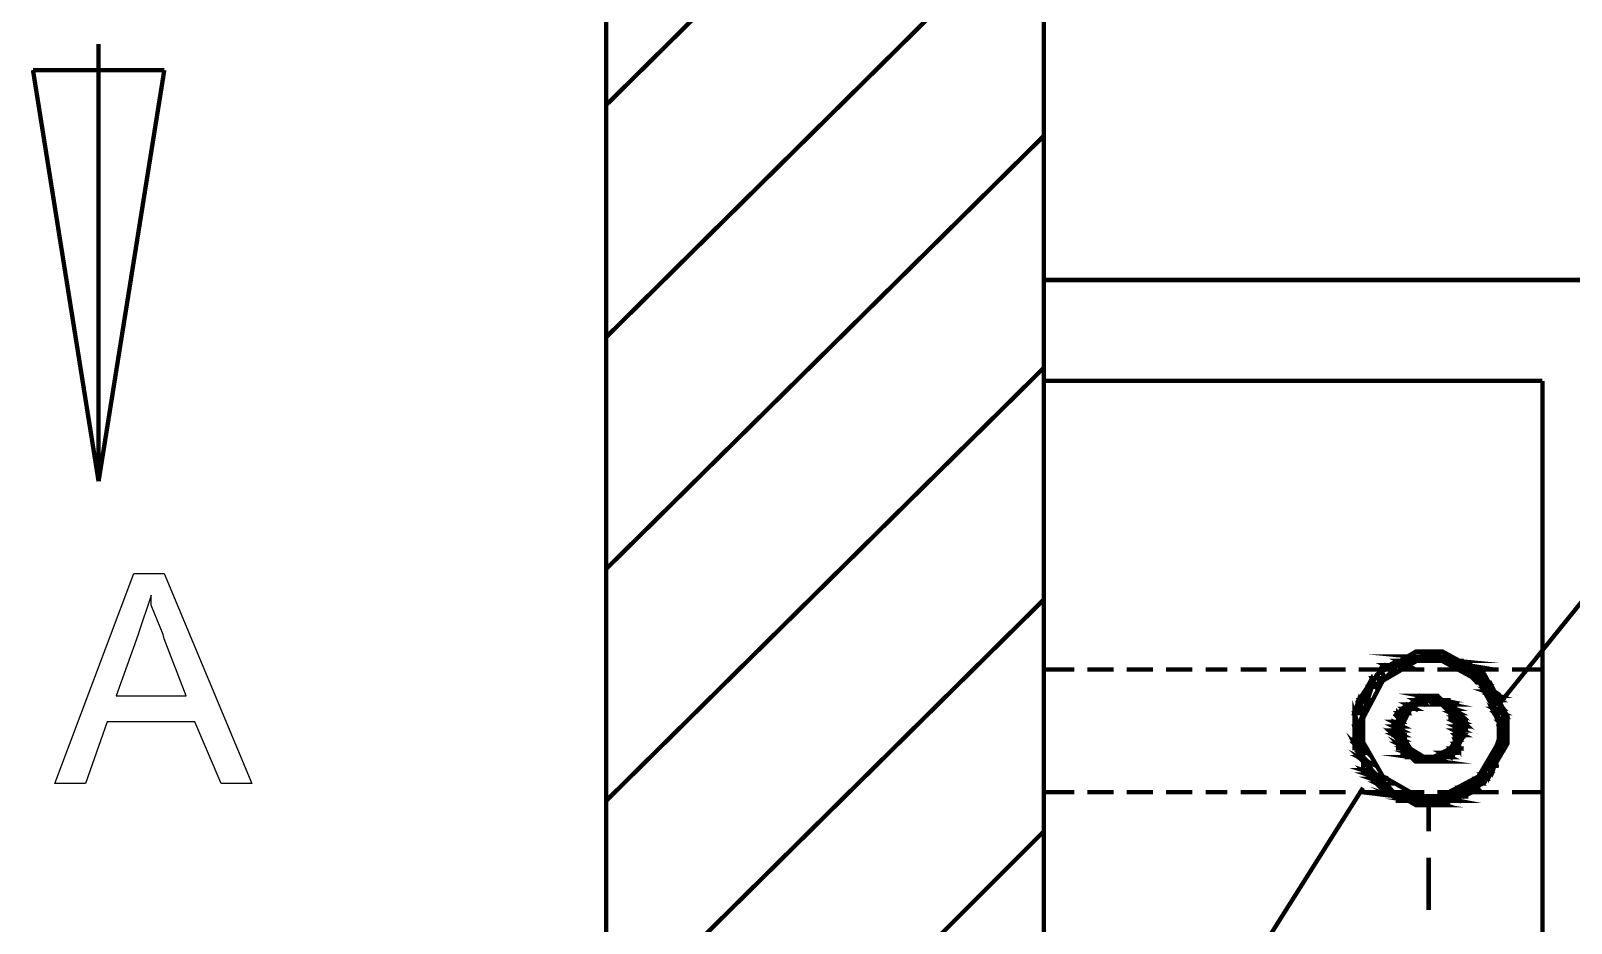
# Model space of a CAD drawing. Header units: metres. Extents: x -593 to 248, y 430 to 1024.
# Drawn here: x -282.97 to -268.04, y 815.77 to 824.42 of the extents above; entities that cross this region are included whole.
import ezdxf

# ---------------------------------------------------------------- set-up
doc = ezdxf.new("R2010")
doc.units = ezdxf.units.M
doc.header["$MEASUREMENT"] = 0
doc.layers.add('C00-00-00-BLACK', color=7, linetype='Continuous')
doc.layers.add('CFF-00-00', color=1, linetype='Continuous')

msp = doc.modelspace()

# ---------------------------------------------------------------- linework, layer by layer
at = {"layer": 'C00-00-00-BLACK', "const_width": 0.0423}
for points in [[(-277.396, 832.896), (-277.396, 765.245)], [(-273.154, 828.7), (-273.154, 769.484)], [(-277.396, 823.699), (-273.154, 827.896)], [(-277.396, 821.45), (-273.154, 825.649)], [(-282.316, 824.291), (-282.316, 824.038)], [(-282.316, 820.054), (-282.952, 824.038)], [(-282.316, 824.038), (-282.952, 824.038)], [(-282.952, 824.038), (-282.316, 820.054)], [(-282.952, 824.038), (-281.679, 824.038)], [(-282.316, 820.054), (-281.679, 824.038)], [(-282.316, 820.054), (-281.679, 824.038)], [(-281.679, 824.038), (-282.316, 824.038)], [(-282.316, 824.038), (-282.316, 820.054)], [(-282.316, 820.054), (-282.316, 824.038)], [(-277.396, 819.204), (-273.154, 823.4)], [(-267.344, 822.004), (-273.154, 822.004)], [(-277.396, 816.958), (-273.154, 821.153)], [(-268.32, 821.027), (-273.154, 821.027)], [(-268.32, 802.885), (-268.32, 821.027)], [(-277.396, 814.711), (-273.154, 818.907)], [(-272.858, 818.231), (-273.154, 818.231)], [(-272.476, 818.231), (-272.731, 818.231)], [(-272.095, 818.231), (-272.349, 818.231)], [(-271.713, 818.231), (-271.969, 818.231)], [(-271.374, 818.231), (-271.584, 818.231)], [(-270.992, 818.231), (-271.247, 818.231)], [(-270.611, 818.231), (-270.865, 818.231)], [(-270.227, 818.231), (-270.482, 818.231)], [(-269.846, 818.231), (-270.1, 818.231)], [(-269.466, 818.231), (-269.72, 818.231)], [(-269.084, 818.231), (-269.338, 818.231)], [(-268.743, 818.231), (-268.955, 818.231)], [(-268.32, 818.231), (-268.616, 818.231)], [(-272.858, 817.043), (-273.154, 817.043)], [(-272.476, 817.043), (-272.731, 817.043)], [(-272.095, 817.043), (-272.349, 817.043)], [(-271.713, 817.043), (-271.969, 817.043)], [(-271.374, 817.043), (-271.584, 817.043)], [(-270.992, 817.043), (-271.247, 817.043)], [(-270.611, 817.043), (-270.865, 817.043)], [(-270.227, 817.043), (-270.482, 817.043)], [(-269.846, 817.043), (-270.1, 817.043)], [(-269.466, 817.043), (-269.72, 817.043)], [(-269.084, 817.043), (-269.338, 817.043)], [(-268.743, 817.043), (-268.955, 817.043)], [(-268.32, 817.043), (-268.616, 817.043)], [(-269.423, 816.661), (-269.423, 816.916)], [(-277.396, 812.422), (-273.154, 816.661)], [(-269.423, 815.899), (-269.423, 816.408)]]:
    msp.add_lwpolyline(points, dxfattribs=at)
at = {"layer": 'C00-00-00-BLACK'}
for points in [[(-282.739, 817.127), (-281.975, 819.162), (-281.679, 819.162), (-280.832, 817.127), (-281.129, 817.127), (-281.382, 817.722), (-282.232, 817.722), (-282.443, 817.127), (-282.739, 817.127)], [(-282.147, 817.976), (-281.468, 817.976), (-281.679, 818.527), (-281.69, 818.57), (-281.805, 818.855), (-281.805, 818.95), (-281.816, 818.918), (-281.924, 818.601), (-281.933, 818.57), (-282.147, 817.976)], [(-269.423, 818.4), (-269.297, 818.357), (-269.508, 818.357), (-269.423, 818.4)], [(-269.846, 818.272), (-269.763, 818.231), (-269.89, 818.231), (-269.846, 818.272)], [(-269.804, 818.272), (-269.72, 818.272), (-269.846, 818.272), (-269.804, 818.272)], [(-269.72, 818.272), (-269.846, 818.272), (-269.763, 818.231), (-269.72, 818.272)], [(-269.72, 818.315), (-269.634, 818.272), (-269.804, 818.272), (-269.72, 818.315)], [(-269.634, 818.272), (-269.804, 818.272), (-269.72, 818.272), (-269.634, 818.272)], [(-269.68, 818.315), (-269.127, 818.315), (-269.723, 818.315), (-269.68, 818.315)], [(-269.127, 818.315), (-269.723, 818.315), (-269.127, 818.315)], [(-269.723, 818.315), (-269.127, 818.315), (-269.084, 818.315), (-269.723, 818.315)], [(-269.55, 818.315), (-269.508, 818.315), (-269.723, 818.315), (-269.55, 818.315)], [(-269.55, 818.315), (-269.723, 818.315), (-269.423, 818.315), (-269.55, 818.315)], [(-269.55, 818.315), (-269.72, 818.315), (-269.634, 818.272), (-269.55, 818.315)], [(-269.596, 818.357), (-269.169, 818.315), (-269.68, 818.315), (-269.596, 818.357)], [(-269.169, 818.315), (-269.68, 818.315), (-269.127, 818.315), (-269.169, 818.315)], [(-269.297, 818.357), (-269.508, 818.357), (-269.596, 818.357), (-269.297, 818.357)], [(-269.297, 818.357), (-269.596, 818.357), (-269.169, 818.315), (-269.297, 818.357)], [(-269.508, 818.357), (-269.297, 818.357), (-269.254, 818.357), (-269.508, 818.357)], [(-269.127, 818.315), (-269.423, 818.315), (-269.127, 818.315)], [(-269.423, 818.315), (-269.127, 818.315), (-269.297, 818.315), (-269.423, 818.315)], [(-269.127, 818.315), (-269.297, 818.315), (-269.042, 818.272), (-269.127, 818.315)], [(-269.297, 818.315), (-269.042, 818.272), (-269.169, 818.272), (-269.297, 818.315)], [(-269.042, 818.272), (-269.169, 818.272), (-269.042, 818.272)], [(-269.169, 818.272), (-269.042, 818.272), (-269.001, 818.272), (-269.169, 818.272)], [(-269.039, 818.272), (-269.167, 818.272), (-268.955, 818.188), (-269.039, 818.272)], [(-269.167, 818.272), (-268.955, 818.188), (-269.039, 818.188), (-269.167, 818.272)], [(-269.973, 818.145), (-269.931, 818.061), (-270.016, 818.061), (-269.973, 818.145)], [(-269.931, 818.145), (-269.89, 818.145), (-269.973, 818.145), (-269.931, 818.145)], [(-269.89, 818.145), (-269.973, 818.145), (-269.931, 818.061), (-269.89, 818.145)], [(-269.89, 818.231), (-269.846, 818.145), (-269.931, 818.145), (-269.89, 818.231)], [(-269.846, 818.145), (-269.931, 818.145), (-269.89, 818.145), (-269.846, 818.145)], [(-269.763, 818.231), (-269.89, 818.231), (-269.846, 818.145), (-269.763, 818.231)], [(-268.912, 818.188), (-268.871, 818.188), (-269.039, 818.188), (-268.912, 818.188)], [(-268.912, 818.188), (-269.039, 818.188), (-268.955, 818.188), (-268.912, 818.188)], [(-268.912, 818.188), (-269.039, 818.188), (-268.871, 818.104), (-268.912, 818.188)], [(-269.039, 818.188), (-268.871, 818.104), (-268.955, 818.104), (-269.039, 818.188)], [(-268.871, 818.104), (-268.955, 818.104), (-268.828, 818.104), (-268.871, 818.104)], [(-268.955, 818.104), (-268.828, 818.104), (-268.912, 818.104), (-268.955, 818.104)], [(-268.828, 818.104), (-268.912, 818.104), (-268.786, 818.018), (-268.828, 818.104)], [(-268.912, 818.104), (-268.786, 818.018), (-268.871, 818.018), (-268.912, 818.104)], [(-270.016, 818.061), (-270.016, 817.934), (-270.1, 817.934), (-270.016, 818.061)], [(-269.973, 818.061), (-269.931, 818.061), (-270.016, 818.061), (-269.973, 818.061)], [(-269.973, 818.061), (-270.016, 818.061), (-269.931, 818.061), (-269.973, 818.061)], [(-269.973, 818.061), (-270.016, 818.061), (-270.016, 817.934), (-269.973, 818.061)], [(-269.508, 817.976), (-269.297, 817.934), (-269.55, 817.934), (-269.508, 817.976)], [(-269.466, 817.976), (-269.338, 817.976), (-269.508, 817.976), (-269.466, 817.976)], [(-269.338, 817.976), (-269.508, 817.976), (-269.297, 817.934), (-269.338, 817.976)], [(-269.423, 817.976), (-269.381, 817.976), (-269.466, 817.976), (-269.423, 817.976)], [(-269.381, 817.976), (-269.466, 817.976), (-269.338, 817.976), (-269.381, 817.976)], [(-268.786, 818.018), (-268.871, 818.018), (-268.743, 817.976), (-268.786, 818.018)], [(-268.871, 818.018), (-268.743, 817.976), (-268.828, 817.976), (-268.871, 818.018)], [(-268.743, 817.976), (-268.828, 817.976), (-268.743, 817.934), (-268.743, 817.976)], [(-268.828, 817.976), (-268.743, 817.934), (-268.786, 817.934), (-268.828, 817.976)], [(-270.1, 817.934), (-270.059, 817.808), (-270.143, 817.808), (-270.1, 817.934)], [(-270.143, 817.808), (-270.059, 817.808), (-270.016, 817.808), (-270.143, 817.808)], [(-270.059, 817.808), (-270.016, 817.808), (-270.143, 817.808), (-270.059, 817.808)], [(-270.059, 817.808), (-270.143, 817.808), (-270.1, 817.679), (-270.059, 817.808)], [(-270.143, 817.808), (-270.1, 817.679), (-270.143, 817.679), (-270.143, 817.808)], [(-270.016, 817.934), (-270.1, 817.934), (-270.016, 817.934)], [(-270.1, 817.934), (-270.016, 817.934), (-269.973, 817.934), (-270.1, 817.934)], [(-270.016, 817.934), (-270.1, 817.934), (-270.059, 817.808), (-270.016, 817.934)], [(-269.677, 817.849), (-269.634, 817.808), (-269.72, 817.808), (-269.677, 817.849)], [(-269.72, 817.808), (-269.634, 817.808), (-269.593, 817.808), (-269.72, 817.808)], [(-269.634, 817.808), (-269.593, 817.808), (-269.72, 817.808), (-269.634, 817.808)], [(-269.634, 817.808), (-269.72, 817.808), (-269.677, 817.765), (-269.634, 817.808)], [(-269.72, 817.808), (-269.677, 817.765), (-269.72, 817.765), (-269.72, 817.808)], [(-269.634, 817.892), (-269.55, 817.849), (-269.677, 817.849), (-269.634, 817.892)], [(-269.593, 817.849), (-269.55, 817.849), (-269.677, 817.849), (-269.593, 817.849)], [(-269.593, 817.849), (-269.677, 817.849), (-269.55, 817.849), (-269.593, 817.849)], [(-269.677, 817.849), (-269.593, 817.849), (-269.55, 817.849), (-269.677, 817.849)], [(-269.593, 817.849), (-269.55, 817.849), (-269.677, 817.849), (-269.593, 817.849)], [(-269.593, 817.849), (-269.677, 817.849), (-269.634, 817.808), (-269.593, 817.849)], [(-269.508, 817.892), (-269.466, 817.892), (-269.634, 817.892), (-269.508, 817.892)], [(-269.508, 817.892), (-269.634, 817.892), (-269.466, 817.892), (-269.508, 817.892)], [(-269.55, 817.892), (-269.508, 817.892), (-269.634, 817.892), (-269.55, 817.892)], [(-269.55, 817.892), (-269.634, 817.892), (-269.508, 817.892), (-269.55, 817.892)], [(-269.55, 817.892), (-269.634, 817.892), (-269.55, 817.849), (-269.55, 817.892)], [(-269.55, 817.934), (-269.254, 817.934), (-269.596, 817.934), (-269.55, 817.934)], [(-269.254, 817.934), (-269.596, 817.934), (-269.254, 817.934)], [(-269.596, 817.934), (-269.254, 817.934), (-269.211, 817.934), (-269.596, 817.934)], [(-269.254, 817.934), (-269.211, 817.934), (-269.596, 817.934), (-269.254, 817.934)], [(-269.254, 817.934), (-269.596, 817.934), (-269.254, 817.934)], [(-269.553, 817.934), (-269.466, 817.892), (-269.596, 817.892), (-269.553, 817.934)], [(-269.423, 817.934), (-269.553, 817.934), (-269.466, 817.892), (-269.423, 817.934)], [(-269.297, 817.934), (-269.55, 817.934), (-269.297, 817.934)], [(-269.55, 817.934), (-269.297, 817.934), (-269.254, 817.934), (-269.55, 817.934)], [(-269.297, 817.934), (-269.55, 817.934), (-269.254, 817.934), (-269.297, 817.934)], [(-269.254, 817.934), (-269.423, 817.934), (-269.211, 817.892), (-269.254, 817.934)], [(-269.423, 817.934), (-269.211, 817.892), (-269.381, 817.892), (-269.423, 817.934)], [(-269.211, 817.892), (-269.381, 817.892), (-269.211, 817.892)], [(-269.381, 817.892), (-269.211, 817.892), (-269.338, 817.892), (-269.381, 817.892)], [(-269.211, 817.892), (-269.338, 817.892), (-269.211, 817.892)], [(-269.338, 817.892), (-269.211, 817.892), (-269.297, 817.892), (-269.338, 817.892)], [(-269.169, 817.892), (-269.127, 817.892), (-269.297, 817.892), (-269.169, 817.892)], [(-269.169, 817.892), (-269.297, 817.892), (-269.211, 817.892), (-269.169, 817.892)], [(-269.169, 817.892), (-269.297, 817.892), (-269.169, 817.849), (-269.169, 817.892)], [(-269.297, 817.892), (-269.169, 817.849), (-269.254, 817.849), (-269.297, 817.892)], [(-269.169, 817.849), (-269.254, 817.849), (-269.169, 817.849)], [(-269.254, 817.849), (-269.169, 817.849), (-269.211, 817.849), (-269.254, 817.849)], [(-269.169, 817.849), (-269.211, 817.849), (-269.127, 817.808), (-269.169, 817.849)], [(-269.211, 817.849), (-269.127, 817.808), (-269.211, 817.808), (-269.211, 817.849)], [(-269.127, 817.808), (-269.211, 817.808), (-269.127, 817.765), (-269.127, 817.808)], [(-269.211, 817.808), (-269.127, 817.765), (-269.211, 817.765), (-269.211, 817.808)], [(-268.743, 817.934), (-268.786, 817.934), (-268.701, 817.849), (-268.743, 817.934)], [(-268.786, 817.934), (-268.701, 817.849), (-268.786, 817.849), (-268.786, 817.934)], [(-268.701, 817.849), (-268.786, 817.849), (-268.701, 817.808), (-268.701, 817.849)], [(-268.786, 817.849), (-268.701, 817.808), (-268.786, 817.808), (-268.786, 817.849)], [(-268.701, 817.808), (-268.786, 817.808), (-268.701, 817.722), (-268.701, 817.808)], [(-268.786, 817.808), (-268.701, 817.722), (-268.743, 817.722), (-268.786, 817.808)], [(-270.143, 817.679), (-270.1, 817.679), (-270.059, 817.679), (-270.143, 817.679)], [(-270.1, 817.679), (-270.059, 817.679), (-270.143, 817.679), (-270.1, 817.679)], [(-270.1, 817.679), (-270.143, 817.679), (-270.1, 817.553), (-270.1, 817.679)], [(-270.143, 817.679), (-270.1, 817.553), (-270.143, 817.553), (-270.143, 817.679)], [(-269.72, 817.722), (-269.677, 817.722), (-269.763, 817.722), (-269.72, 817.722)], [(-269.677, 817.722), (-269.763, 817.722), (-269.677, 817.679), (-269.677, 817.722)], [(-269.763, 817.722), (-269.677, 817.679), (-269.763, 817.679), (-269.763, 817.722)], [(-269.677, 817.679), (-269.763, 817.679), (-269.677, 817.638), (-269.677, 817.679)], [(-269.763, 817.679), (-269.677, 817.638), (-269.763, 817.638), (-269.763, 817.679)], [(-269.677, 817.765), (-269.72, 817.765), (-269.677, 817.722), (-269.677, 817.765)], [(-269.72, 817.765), (-269.677, 817.722), (-269.72, 817.722), (-269.72, 817.765)], [(-269.677, 817.722), (-269.72, 817.722), (-269.677, 817.722)], [(-269.127, 817.765), (-269.211, 817.765), (-269.169, 817.765), (-269.127, 817.765)], [(-269.211, 817.765), (-269.127, 817.765), (-269.084, 817.765), (-269.211, 817.765)], [(-269.127, 817.765), (-269.169, 817.765), (-269.084, 817.722), (-269.127, 817.765)], [(-269.169, 817.765), (-269.084, 817.722), (-269.169, 817.722), (-269.169, 817.765)], [(-269.084, 817.722), (-269.169, 817.722), (-269.084, 817.722)], [(-269.169, 817.722), (-269.084, 817.722), (-269.042, 817.722), (-269.169, 817.722)], [(-269.084, 817.722), (-269.169, 817.722), (-269.084, 817.679), (-269.084, 817.722)], [(-269.169, 817.722), (-269.084, 817.679), (-269.169, 817.679), (-269.169, 817.722)], [(-269.084, 817.679), (-269.169, 817.679), (-269.084, 817.638), (-269.084, 817.679)], [(-269.169, 817.679), (-269.084, 817.638), (-269.169, 817.638), (-269.169, 817.679)], [(-268.701, 817.722), (-268.743, 817.722), (-268.701, 817.679), (-268.701, 817.722)], [(-268.743, 817.722), (-268.701, 817.679), (-268.743, 817.679), (-268.743, 817.722)], [(-268.701, 817.679), (-268.743, 817.679), (-268.701, 817.553), (-268.701, 817.679)], [(-268.743, 817.679), (-268.701, 817.553), (-268.743, 817.553), (-268.743, 817.679)], [(-270.1, 817.553), (-270.143, 817.553), (-270.059, 817.469), (-270.1, 817.553)], [(-270.143, 817.553), (-270.059, 817.469), (-270.143, 817.469), (-270.143, 817.553)], [(-270.059, 817.509), (-270.143, 817.509), (-270.059, 817.423), (-270.059, 817.509)], [(-270.143, 817.509), (-270.059, 817.423), (-270.1, 817.423), (-270.143, 817.509)], [(-269.677, 817.638), (-269.763, 817.638), (-269.677, 817.595), (-269.677, 817.638)], [(-269.763, 817.638), (-269.677, 817.595), (-269.763, 817.595), (-269.763, 817.638)], [(-269.677, 817.595), (-269.763, 817.595), (-269.677, 817.595)], [(-269.763, 817.595), (-269.677, 817.595), (-269.634, 817.595), (-269.763, 817.595)], [(-269.677, 817.595), (-269.763, 817.595), (-269.677, 817.553), (-269.677, 817.595)], [(-269.763, 817.595), (-269.677, 817.553), (-269.72, 817.553), (-269.763, 817.595)], [(-269.677, 817.553), (-269.72, 817.553), (-269.677, 817.553)], [(-269.72, 817.553), (-269.677, 817.553), (-269.634, 817.553), (-269.72, 817.553)], [(-269.677, 817.553), (-269.72, 817.553), (-269.634, 817.469), (-269.677, 817.553)], [(-269.72, 817.553), (-269.634, 817.469), (-269.72, 817.469), (-269.72, 817.553)], [(-269.634, 817.509), (-269.72, 817.509), (-269.634, 817.466), (-269.634, 817.509)], [(-269.72, 817.509), (-269.634, 817.466), (-269.677, 817.466), (-269.72, 817.509)], [(-269.169, 817.509), (-269.127, 817.466), (-269.211, 817.466), (-269.169, 817.509)], [(-269.169, 817.638), (-269.084, 817.638), (-269.042, 817.638), (-269.169, 817.638)], [(-269.084, 817.638), (-269.042, 817.638), (-269.169, 817.638), (-269.084, 817.638)], [(-269.084, 817.638), (-269.169, 817.638), (-269.084, 817.595), (-269.084, 817.638)], [(-269.169, 817.638), (-269.084, 817.595), (-269.169, 817.595), (-269.169, 817.638)], [(-269.084, 817.595), (-269.169, 817.595), (-269.127, 817.553), (-269.084, 817.595)], [(-269.169, 817.595), (-269.127, 817.553), (-269.169, 817.553), (-269.169, 817.595)], [(-269.169, 817.553), (-269.127, 817.553), (-269.084, 817.553), (-269.169, 817.553)], [(-269.127, 817.553), (-269.084, 817.553), (-269.169, 817.553), (-269.127, 817.553)], [(-269.127, 817.553), (-269.169, 817.553), (-269.127, 817.469), (-269.127, 817.553)], [(-269.169, 817.553), (-269.127, 817.469), (-269.169, 817.469), (-269.169, 817.553)], [(-269.127, 817.509), (-269.169, 817.509), (-269.127, 817.466), (-269.127, 817.509)], [(-268.743, 817.553), (-268.743, 817.426), (-268.786, 817.426), (-268.743, 817.553)], [(-268.743, 817.553), (-268.701, 817.553), (-268.659, 817.553), (-268.743, 817.553)], [(-268.701, 817.553), (-268.659, 817.553), (-268.743, 817.553), (-268.701, 817.553)], [(-268.701, 817.553), (-268.743, 817.553), (-268.743, 817.426), (-268.701, 817.553)], [(-270.059, 817.423), (-270.1, 817.423), (-270.059, 817.381), (-270.059, 817.423)], [(-270.1, 817.423), (-270.059, 817.381), (-270.1, 817.381), (-270.1, 817.423)], [(-270.059, 817.381), (-270.1, 817.381), (-270.016, 817.339), (-270.059, 817.381)], [(-270.1, 817.381), (-270.016, 817.339), (-270.059, 817.339), (-270.1, 817.381)], [(-269.634, 817.469), (-269.72, 817.469), (-269.634, 817.469)], [(-269.72, 817.469), (-269.634, 817.469), (-269.59, 817.469), (-269.72, 817.469)], [(-269.634, 817.466), (-269.677, 817.466), (-269.593, 817.423), (-269.634, 817.466)], [(-269.677, 817.466), (-269.593, 817.423), (-269.677, 817.423), (-269.677, 817.466)], [(-269.593, 817.423), (-269.677, 817.423), (-269.593, 817.423)], [(-269.677, 817.423), (-269.593, 817.423), (-269.55, 817.423), (-269.677, 817.423)], [(-269.593, 817.423), (-269.677, 817.423), (-269.55, 817.423), (-269.593, 817.423)], [(-269.677, 817.423), (-269.55, 817.423), (-269.634, 817.423), (-269.677, 817.423)], [(-269.55, 817.423), (-269.634, 817.423), (-269.508, 817.381), (-269.55, 817.423)], [(-269.634, 817.423), (-269.508, 817.381), (-269.634, 817.381), (-269.634, 817.423)], [(-269.634, 817.381), (-269.508, 817.381), (-269.466, 817.381), (-269.634, 817.381)], [(-269.508, 817.381), (-269.466, 817.381), (-269.634, 817.381), (-269.508, 817.381)], [(-269.508, 817.381), (-269.634, 817.381), (-269.466, 817.381), (-269.508, 817.381)], [(-269.634, 817.381), (-269.466, 817.381), (-269.593, 817.381), (-269.634, 817.381)], [(-269.423, 817.381), (-269.381, 817.381), (-269.593, 817.381), (-269.423, 817.381)], [(-269.423, 817.381), (-269.593, 817.381), (-269.466, 817.381), (-269.423, 817.381)], [(-269.593, 817.381), (-269.251, 817.381), (-269.209, 817.381), (-269.593, 817.381)], [(-269.251, 817.381), (-269.209, 817.381), (-269.593, 817.381), (-269.251, 817.381)], [(-269.254, 817.381), (-269.593, 817.381), (-269.297, 817.339), (-269.254, 817.381)], [(-269.593, 817.381), (-269.297, 817.339), (-269.55, 817.339), (-269.593, 817.381)], [(-269.381, 817.381), (-269.254, 817.381), (-269.423, 817.381), (-269.381, 817.381)], [(-269.338, 817.381), (-269.211, 817.381), (-269.381, 817.381), (-269.338, 817.381)], [(-269.211, 817.381), (-269.381, 817.381), (-269.211, 817.381)], [(-269.381, 817.381), (-269.211, 817.381), (-269.169, 817.381), (-269.381, 817.381)], [(-269.211, 817.381), (-269.381, 817.381), (-269.254, 817.381), (-269.211, 817.381)], [(-269.297, 817.423), (-269.211, 817.381), (-269.338, 817.381), (-269.297, 817.423)], [(-269.211, 817.381), (-269.338, 817.381), (-269.211, 817.381)], [(-269.254, 817.423), (-269.211, 817.423), (-269.297, 817.423), (-269.254, 817.423)], [(-269.211, 817.423), (-269.297, 817.423), (-269.211, 817.381), (-269.211, 817.423)], [(-269.211, 817.466), (-269.169, 817.423), (-269.254, 817.423), (-269.211, 817.466)], [(-269.254, 817.423), (-269.169, 817.423), (-269.127, 817.423), (-269.254, 817.423)], [(-269.169, 817.423), (-269.127, 817.423), (-269.254, 817.423), (-269.169, 817.423)], [(-269.169, 817.423), (-269.254, 817.423), (-269.211, 817.423), (-269.169, 817.423)], [(-269.127, 817.466), (-269.211, 817.466), (-269.127, 817.466)], [(-269.211, 817.466), (-269.127, 817.466), (-269.084, 817.466), (-269.211, 817.466)], [(-269.127, 817.466), (-269.211, 817.466), (-269.169, 817.423), (-269.127, 817.466)], [(-268.786, 817.423), (-268.786, 817.297), (-268.828, 817.297), (-268.786, 817.423)], [(-268.786, 817.423), (-268.743, 817.423), (-268.701, 817.423), (-268.786, 817.423)], [(-268.743, 817.423), (-268.701, 817.423), (-268.786, 817.423), (-268.743, 817.423)], [(-268.743, 817.423), (-268.786, 817.423), (-268.786, 817.297), (-268.743, 817.423)], [(-270.016, 817.339), (-270.059, 817.339), (-269.973, 817.254), (-270.016, 817.339)], [(-270.059, 817.339), (-269.973, 817.254), (-270.059, 817.254), (-270.059, 817.339)], [(-269.973, 817.254), (-270.059, 817.254), (-269.931, 817.212), (-269.973, 817.254)], [(-270.059, 817.254), (-269.931, 817.212), (-270.016, 817.212), (-270.059, 817.254)], [(-269.931, 817.212), (-270.016, 817.212), (-269.89, 817.17), (-269.931, 817.212)], [(-270.016, 817.212), (-269.89, 817.17), (-269.973, 817.17), (-270.016, 817.212)], [(-269.297, 817.339), (-269.55, 817.339), (-269.338, 817.339), (-269.297, 817.339)], [(-269.55, 817.339), (-269.338, 817.339), (-269.508, 817.339), (-269.55, 817.339)], [(-269.338, 817.339), (-269.508, 817.339), (-269.338, 817.339)], [(-269.508, 817.339), (-269.338, 817.339), (-269.297, 817.339), (-269.508, 817.339)], [(-269.381, 817.339), (-269.466, 817.339), (-269.508, 817.339), (-269.381, 817.339)], [(-269.508, 817.339), (-269.338, 817.339), (-269.381, 817.339), (-269.508, 817.339)], [(-269.381, 817.339), (-269.338, 817.339), (-269.466, 817.339), (-269.381, 817.339)], [(-268.912, 817.212), (-268.871, 817.17), (-268.955, 817.17), (-268.912, 817.212)], [(-268.828, 817.297), (-268.828, 817.212), (-268.912, 817.212), (-268.828, 817.297)], [(-268.828, 817.212), (-268.912, 817.212), (-268.871, 817.17), (-268.828, 817.212)], [(-268.786, 817.297), (-268.828, 817.297), (-268.786, 817.297)], [(-268.828, 817.297), (-268.786, 817.297), (-268.743, 817.297), (-268.828, 817.297)], [(-268.786, 817.297), (-268.828, 817.297), (-268.828, 817.212), (-268.786, 817.297)], [(-269.89, 817.17), (-269.973, 817.17), (-269.846, 817.127), (-269.89, 817.17)], [(-269.973, 817.17), (-269.846, 817.127), (-269.931, 817.127), (-269.973, 817.17)], [(-269.846, 817.127), (-269.931, 817.127), (-269.763, 817.043), (-269.846, 817.127)], [(-269.931, 817.127), (-269.763, 817.043), (-269.846, 817.043), (-269.931, 817.127)], [(-269.084, 817.084), (-268.998, 817.043), (-269.127, 817.043), (-269.084, 817.084)], [(-268.955, 817.084), (-269.084, 817.084), (-268.998, 817.043), (-268.955, 817.084)], [(-268.998, 817.127), (-268.955, 817.084), (-269.082, 817.084), (-268.998, 817.127)], [(-268.955, 817.17), (-268.912, 817.127), (-268.998, 817.127), (-268.955, 817.17)], [(-268.912, 817.127), (-268.998, 817.127), (-268.955, 817.084), (-268.912, 817.127)], [(-268.871, 817.17), (-268.955, 817.17), (-268.912, 817.127), (-268.871, 817.17)], [(-269.763, 817.043), (-269.846, 817.043), (-269.763, 817.043)], [(-269.846, 817.043), (-269.763, 817.043), (-269.72, 817.043), (-269.846, 817.043)], [(-269.763, 817.043), (-269.846, 817.043), (-269.634, 817), (-269.763, 817.043)], [(-269.846, 817.043), (-269.634, 817), (-269.763, 817), (-269.846, 817.043)], [(-269.55, 817), (-269.764, 817), (-269.508, 817), (-269.55, 817)], [(-269.764, 817), (-269.508, 817), (-269.723, 817), (-269.764, 817)], [(-269.55, 817), (-269.508, 817), (-269.763, 817), (-269.55, 817)], [(-269.55, 817), (-269.763, 817), (-269.634, 817), (-269.55, 817)], [(-269.508, 817), (-269.723, 817), (-269.381, 816.958), (-269.508, 817)], [(-269.723, 817), (-269.381, 816.958), (-269.723, 816.958), (-269.723, 817)], [(-269.127, 816.958), (-269.723, 816.958), (-269.211, 816.958), (-269.127, 816.958)], [(-269.723, 816.958), (-269.211, 816.958), (-269.637, 816.958), (-269.723, 816.958)], [(-269.211, 816.958), (-269.634, 816.958), (-269.254, 816.958), (-269.211, 816.958)], [(-269.634, 816.958), (-269.254, 816.958), (-269.593, 816.958), (-269.634, 816.958)], [(-269.593, 816.958), (-269.508, 816.916), (-269.338, 816.916), (-269.593, 816.958)], [(-269.593, 816.958), (-269.254, 816.958), (-269.338, 816.916), (-269.593, 816.958)], [(-269.508, 816.916), (-269.338, 816.916), (-269.466, 816.916), (-269.508, 816.916)], [(-269.338, 817), (-269.127, 816.958), (-269.381, 816.958), (-269.338, 817)], [(-269.254, 817), (-269.127, 817), (-269.338, 817), (-269.254, 817)], [(-269.127, 817), (-269.338, 817), (-269.127, 816.958), (-269.127, 817)], [(-269.084, 817), (-269.211, 817), (-269.254, 817), (-269.084, 817)], [(-269.084, 817), (-269.254, 817), (-269.127, 817), (-269.084, 817)], [(-269.127, 817.043), (-269.084, 817), (-269.211, 817), (-269.127, 817.043)], [(-269.211, 817), (-269.084, 817), (-269.039, 817), (-269.211, 817)], [(-268.998, 817.043), (-269.127, 817.043), (-269.084, 817), (-268.998, 817.043)]]:
    msp.add_lwpolyline(points, close=True, dxfattribs=at)
at = {"layer": 'C00-00-00-BLACK', "const_width": 0.0423}
for points in [[(-268.659, 817.638), (-268.659, 817.775), (-268.882, 818.181), (-269.287, 818.403), (-269.421, 818.403), (-269.548, 818.403), (-269.925, 818.181), (-270.143, 817.775), (-270.143, 817.638), (-270.143, 817.513), (-269.925, 817.135), (-269.548, 816.917), (-269.421, 816.917), (-269.287, 816.917), (-268.882, 817.135), (-268.659, 817.513), (-268.659, 817.638)], [(-269.423, 818.4), (-269.297, 818.357), (-269.508, 818.357), (-269.423, 818.4)], [(-268.743, 817.638), (-268.743, 817.759), (-268.94, 818.122), (-269.301, 818.318), (-269.421, 818.318), (-269.532, 818.318), (-269.867, 818.122), (-270.059, 817.759), (-270.059, 817.638), (-270.059, 817.528), (-269.867, 817.194), (-269.532, 817.003), (-269.421, 817.003), (-269.301, 817.003), (-268.94, 817.194), (-268.743, 817.528), (-268.743, 817.638)], [(-269.297, 818.357), (-269.596, 818.357), (-269.169, 818.315), (-269.297, 818.357)], [(-269.89, 818.231), (-269.846, 818.145), (-269.931, 818.145), (-269.89, 818.231)], [(-269.846, 818.272), (-269.763, 818.231), (-269.89, 818.231), (-269.846, 818.272)], [(-269.72, 818.272), (-269.846, 818.272), (-269.763, 818.231), (-269.72, 818.272)], [(-269.763, 818.231), (-269.89, 818.231), (-269.846, 818.145), (-269.763, 818.231)], [(-269.72, 818.315), (-269.634, 818.272), (-269.804, 818.272), (-269.72, 818.315)], [(-269.804, 818.272), (-269.72, 818.272), (-269.846, 818.272), (-269.804, 818.272)], [(-269.634, 818.272), (-269.804, 818.272), (-269.72, 818.272), (-269.634, 818.272)], [(-269.55, 818.315), (-269.72, 818.315), (-269.634, 818.272), (-269.55, 818.315)], [(-269.596, 818.357), (-269.169, 818.315), (-269.68, 818.315), (-269.596, 818.357)], [(-269.68, 818.315), (-269.127, 818.315), (-269.723, 818.315), (-269.68, 818.315)], [(-269.127, 818.315), (-269.723, 818.315), (-269.127, 818.315)], [(-269.723, 818.315), (-269.127, 818.315), (-269.084, 818.315), (-269.723, 818.315)], [(-269.55, 818.315), (-269.508, 818.315), (-269.723, 818.315), (-269.55, 818.315)], [(-269.55, 818.315), (-269.723, 818.315), (-269.423, 818.315), (-269.55, 818.315)], [(-269.169, 818.315), (-269.68, 818.315), (-269.127, 818.315), (-269.169, 818.315)], [(-269.297, 818.357), (-269.508, 818.357), (-269.596, 818.357), (-269.297, 818.357)], [(-269.297, 818.315), (-269.042, 818.272), (-269.169, 818.272), (-269.297, 818.315)], [(-269.127, 818.315), (-269.297, 818.315), (-269.042, 818.272), (-269.127, 818.315)], [(-269.508, 818.357), (-269.297, 818.357), (-269.254, 818.357), (-269.508, 818.357)], [(-269.127, 818.315), (-269.423, 818.315), (-269.127, 818.315)], [(-269.423, 818.315), (-269.127, 818.315), (-269.297, 818.315), (-269.423, 818.315)], [(-269.167, 818.272), (-268.955, 818.188), (-269.039, 818.188), (-269.167, 818.272)], [(-269.039, 818.272), (-269.167, 818.272), (-268.955, 818.188), (-269.039, 818.272)], [(-269.042, 818.272), (-269.169, 818.272), (-269.042, 818.272)], [(-269.169, 818.272), (-269.042, 818.272), (-269.001, 818.272), (-269.169, 818.272)], [(-269.039, 818.188), (-268.871, 818.104), (-268.955, 818.104), (-269.039, 818.188)], [(-270.016, 818.061), (-270.016, 817.934), (-270.1, 817.934), (-270.016, 818.061)], [(-269.973, 818.145), (-269.931, 818.061), (-270.016, 818.061), (-269.973, 818.145)], [(-269.89, 818.145), (-269.973, 818.145), (-269.931, 818.061), (-269.89, 818.145)], [(-269.931, 818.145), (-269.89, 818.145), (-269.973, 818.145), (-269.931, 818.145)], [(-269.846, 818.145), (-269.931, 818.145), (-269.89, 818.145), (-269.846, 818.145)], [(-268.912, 818.188), (-269.039, 818.188), (-268.871, 818.104), (-268.912, 818.188)], [(-268.912, 818.188), (-268.871, 818.188), (-269.039, 818.188), (-268.912, 818.188)], [(-268.912, 818.188), (-269.039, 818.188), (-268.955, 818.188), (-268.912, 818.188)], [(-268.828, 818.104), (-268.912, 818.104), (-268.786, 818.018), (-268.828, 818.104)], [(-268.871, 818.104), (-268.955, 818.104), (-268.828, 818.104), (-268.871, 818.104)], [(-268.955, 818.104), (-268.828, 818.104), (-268.912, 818.104), (-268.955, 818.104)], [(-268.912, 818.104), (-268.786, 818.018), (-268.871, 818.018), (-268.912, 818.104)], [(-270.1, 817.934), (-270.059, 817.808), (-270.143, 817.808), (-270.1, 817.934)], [(-270.016, 817.934), (-270.1, 817.934), (-270.059, 817.808), (-270.016, 817.934)], [(-270.016, 817.934), (-270.1, 817.934), (-270.016, 817.934)], [(-270.1, 817.934), (-270.016, 817.934), (-269.973, 817.934), (-270.1, 817.934)], [(-269.973, 818.061), (-269.931, 818.061), (-270.016, 818.061), (-269.973, 818.061)], [(-269.973, 818.061), (-270.016, 818.061), (-269.931, 818.061), (-269.973, 818.061)], [(-269.973, 818.061), (-270.016, 818.061), (-270.016, 817.934), (-269.973, 818.061)], [(-269.084, 817.638), (-269.084, 817.697), (-269.175, 817.871), (-269.364, 817.976), (-269.426, 817.976), (-269.48, 817.976), (-269.639, 817.871), (-269.723, 817.697), (-269.723, 817.638), (-269.723, 817.586), (-269.639, 817.427), (-269.48, 817.342), (-269.426, 817.342), (-269.364, 817.342), (-269.175, 817.427), (-269.084, 817.586), (-269.084, 817.638)], [(-269.338, 817.976), (-269.508, 817.976), (-269.297, 817.934), (-269.338, 817.976)], [(-269.127, 817.638), (-269.127, 817.692), (-269.213, 817.85), (-269.374, 817.934), (-269.426, 817.934), (-269.47, 817.934), (-269.601, 817.85), (-269.68, 817.692), (-269.68, 817.638), (-269.68, 817.595), (-269.601, 817.463), (-269.47, 817.383), (-269.426, 817.383), (-269.374, 817.383), (-269.213, 817.463), (-269.127, 817.595), (-269.127, 817.638)], [(-269.553, 817.934), (-269.466, 817.892), (-269.596, 817.892), (-269.553, 817.934)], [(-269.423, 817.934), (-269.553, 817.934), (-269.466, 817.892), (-269.423, 817.934)], [(-269.254, 817.934), (-269.423, 817.934), (-269.211, 817.892), (-269.254, 817.934)], [(-269.55, 817.934), (-269.254, 817.934), (-269.596, 817.934), (-269.55, 817.934)], [(-269.254, 817.934), (-269.596, 817.934), (-269.254, 817.934)], [(-269.596, 817.934), (-269.254, 817.934), (-269.211, 817.934), (-269.596, 817.934)], [(-269.254, 817.934), (-269.211, 817.934), (-269.596, 817.934), (-269.254, 817.934)], [(-269.254, 817.934), (-269.596, 817.934), (-269.254, 817.934)], [(-269.508, 817.976), (-269.297, 817.934), (-269.55, 817.934), (-269.508, 817.976)], [(-269.297, 817.934), (-269.55, 817.934), (-269.297, 817.934)], [(-269.55, 817.934), (-269.297, 817.934), (-269.254, 817.934), (-269.55, 817.934)], [(-269.297, 817.934), (-269.55, 817.934), (-269.254, 817.934), (-269.297, 817.934)], [(-269.466, 817.976), (-269.338, 817.976), (-269.508, 817.976), (-269.466, 817.976)], [(-269.423, 817.934), (-269.211, 817.892), (-269.381, 817.892), (-269.423, 817.934)], [(-269.423, 817.976), (-269.381, 817.976), (-269.466, 817.976), (-269.423, 817.976)], [(-269.381, 817.976), (-269.466, 817.976), (-269.338, 817.976), (-269.381, 817.976)], [(-268.786, 818.018), (-268.871, 818.018), (-268.743, 817.976), (-268.786, 818.018)], [(-268.871, 818.018), (-268.743, 817.976), (-268.828, 817.976), (-268.871, 818.018)], [(-268.828, 817.976), (-268.743, 817.934), (-268.786, 817.934), (-268.828, 817.976)], [(-268.743, 817.976), (-268.828, 817.976), (-268.743, 817.934), (-268.743, 817.976)], [(-268.743, 817.934), (-268.786, 817.934), (-268.701, 817.849), (-268.743, 817.934)], [(-268.786, 817.934), (-268.701, 817.849), (-268.786, 817.849), (-268.786, 817.934)], [(-270.059, 817.808), (-270.143, 817.808), (-270.1, 817.679), (-270.059, 817.808)], [(-270.143, 817.808), (-270.1, 817.679), (-270.143, 817.679), (-270.143, 817.808)], [(-270.143, 817.808), (-270.059, 817.808), (-270.016, 817.808), (-270.143, 817.808)], [(-270.059, 817.808), (-270.016, 817.808), (-270.143, 817.808), (-270.059, 817.808)], [(-270.143, 817.679), (-270.1, 817.553), (-270.143, 817.553), (-270.143, 817.679)], [(-269.677, 817.849), (-269.634, 817.808), (-269.72, 817.808), (-269.677, 817.849)], [(-269.634, 817.808), (-269.72, 817.808), (-269.677, 817.765), (-269.634, 817.808)], [(-269.72, 817.808), (-269.677, 817.765), (-269.72, 817.765), (-269.72, 817.808)], [(-269.72, 817.808), (-269.634, 817.808), (-269.593, 817.808), (-269.72, 817.808)], [(-269.634, 817.808), (-269.593, 817.808), (-269.72, 817.808), (-269.634, 817.808)], [(-269.72, 817.765), (-269.677, 817.722), (-269.72, 817.722), (-269.72, 817.765)], [(-269.593, 817.849), (-269.677, 817.849), (-269.634, 817.808), (-269.593, 817.849)], [(-269.634, 817.892), (-269.55, 817.849), (-269.677, 817.849), (-269.634, 817.892)], [(-269.55, 817.892), (-269.634, 817.892), (-269.55, 817.849), (-269.55, 817.892)], [(-269.593, 817.849), (-269.55, 817.849), (-269.677, 817.849), (-269.593, 817.849)], [(-269.593, 817.849), (-269.677, 817.849), (-269.55, 817.849), (-269.593, 817.849)], [(-269.677, 817.849), (-269.593, 817.849), (-269.55, 817.849), (-269.677, 817.849)], [(-269.593, 817.849), (-269.55, 817.849), (-269.677, 817.849), (-269.593, 817.849)], [(-269.508, 817.892), (-269.466, 817.892), (-269.634, 817.892), (-269.508, 817.892)], [(-269.508, 817.892), (-269.634, 817.892), (-269.466, 817.892), (-269.508, 817.892)], [(-269.55, 817.892), (-269.508, 817.892), (-269.634, 817.892), (-269.55, 817.892)], [(-269.55, 817.892), (-269.634, 817.892), (-269.508, 817.892), (-269.55, 817.892)], [(-269.169, 817.892), (-269.297, 817.892), (-269.169, 817.849), (-269.169, 817.892)], [(-269.211, 817.892), (-269.381, 817.892), (-269.211, 817.892)], [(-269.381, 817.892), (-269.211, 817.892), (-269.338, 817.892), (-269.381, 817.892)], [(-269.297, 817.892), (-269.169, 817.849), (-269.254, 817.849), (-269.297, 817.892)], [(-269.211, 817.892), (-269.338, 817.892), (-269.211, 817.892)], [(-269.338, 817.892), (-269.211, 817.892), (-269.297, 817.892), (-269.338, 817.892)], [(-269.169, 817.892), (-269.127, 817.892), (-269.297, 817.892), (-269.169, 817.892)], [(-269.169, 817.892), (-269.297, 817.892), (-269.211, 817.892), (-269.169, 817.892)], [(-269.169, 817.849), (-269.211, 817.849), (-269.127, 817.808), (-269.169, 817.849)], [(-269.127, 817.808), (-269.211, 817.808), (-269.127, 817.765), (-269.127, 817.808)], [(-269.169, 817.849), (-269.254, 817.849), (-269.169, 817.849)], [(-269.254, 817.849), (-269.169, 817.849), (-269.211, 817.849), (-269.254, 817.849)], [(-269.211, 817.849), (-269.127, 817.808), (-269.211, 817.808), (-269.211, 817.849)], [(-269.211, 817.808), (-269.127, 817.765), (-269.211, 817.765), (-269.211, 817.808)], [(-268.701, 817.849), (-268.786, 817.849), (-268.701, 817.808), (-268.701, 817.849)], [(-268.786, 817.808), (-268.701, 817.722), (-268.743, 817.722), (-268.786, 817.808)], [(-268.701, 817.808), (-268.786, 817.808), (-268.701, 817.722), (-268.701, 817.808)], [(-268.786, 817.849), (-268.701, 817.808), (-268.786, 817.808), (-268.786, 817.849)], [(-268.743, 817.679), (-268.701, 817.553), (-268.743, 817.553), (-268.743, 817.679)], [(-270.1, 817.679), (-270.143, 817.679), (-270.1, 817.553), (-270.1, 817.679)], [(-270.143, 817.679), (-270.1, 817.679), (-270.059, 817.679), (-270.143, 817.679)], [(-270.1, 817.679), (-270.059, 817.679), (-270.143, 817.679), (-270.1, 817.679)], [(-269.763, 817.595), (-269.677, 817.553), (-269.72, 817.553), (-269.763, 817.595)], [(-269.677, 817.679), (-269.763, 817.679), (-269.677, 817.638), (-269.677, 817.679)], [(-269.677, 817.722), (-269.763, 817.722), (-269.677, 817.679), (-269.677, 817.722)], [(-269.677, 817.638), (-269.763, 817.638), (-269.677, 817.595), (-269.677, 817.638)], [(-269.763, 817.722), (-269.677, 817.679), (-269.763, 817.679), (-269.763, 817.722)], [(-269.72, 817.722), (-269.677, 817.722), (-269.763, 817.722), (-269.72, 817.722)], [(-269.763, 817.679), (-269.677, 817.638), (-269.763, 817.638), (-269.763, 817.679)], [(-269.763, 817.638), (-269.677, 817.595), (-269.763, 817.595), (-269.763, 817.638)], [(-269.677, 817.765), (-269.72, 817.765), (-269.677, 817.722), (-269.677, 817.765)], [(-269.677, 817.722), (-269.72, 817.722), (-269.677, 817.722)], [(-269.084, 817.679), (-269.169, 817.679), (-269.084, 817.638), (-269.084, 817.679)], [(-269.127, 817.765), (-269.169, 817.765), (-269.084, 817.722), (-269.127, 817.765)], [(-269.084, 817.722), (-269.169, 817.722), (-269.084, 817.679), (-269.084, 817.722)], [(-269.084, 817.638), (-269.169, 817.638), (-269.084, 817.595), (-269.084, 817.638)], [(-269.127, 817.765), (-269.211, 817.765), (-269.169, 817.765), (-269.127, 817.765)], [(-269.211, 817.765), (-269.127, 817.765), (-269.084, 817.765), (-269.211, 817.765)], [(-269.169, 817.765), (-269.084, 817.722), (-269.169, 817.722), (-269.169, 817.765)], [(-269.169, 817.722), (-269.084, 817.679), (-269.169, 817.679), (-269.169, 817.722)], [(-269.084, 817.722), (-269.169, 817.722), (-269.084, 817.722)], [(-269.169, 817.722), (-269.084, 817.722), (-269.042, 817.722), (-269.169, 817.722)], [(-269.169, 817.679), (-269.084, 817.638), (-269.169, 817.638), (-269.169, 817.679)], [(-269.169, 817.638), (-269.084, 817.595), (-269.169, 817.595), (-269.169, 817.638)], [(-269.169, 817.638), (-269.084, 817.638), (-269.042, 817.638), (-269.169, 817.638)], [(-269.084, 817.638), (-269.042, 817.638), (-269.169, 817.638), (-269.084, 817.638)], [(-268.743, 817.553), (-268.743, 817.426), (-268.786, 817.426), (-268.743, 817.553)], [(-268.701, 817.722), (-268.743, 817.722), (-268.701, 817.679), (-268.701, 817.722)], [(-268.701, 817.679), (-268.743, 817.679), (-268.701, 817.553), (-268.701, 817.679)], [(-268.743, 817.722), (-268.701, 817.679), (-268.743, 817.679), (-268.743, 817.722)], [(-270.143, 817.509), (-270.059, 817.423), (-270.1, 817.423), (-270.143, 817.509)], [(-270.1, 817.553), (-270.143, 817.553), (-270.059, 817.469), (-270.1, 817.553)], [(-270.059, 817.509), (-270.143, 817.509), (-270.059, 817.423), (-270.059, 817.509)], [(-270.143, 817.553), (-270.059, 817.469), (-270.143, 817.469), (-270.143, 817.553)], [(-269.677, 817.595), (-269.763, 817.595), (-269.677, 817.553), (-269.677, 817.595)], [(-269.72, 817.509), (-269.634, 817.466), (-269.677, 817.466), (-269.72, 817.509)], [(-269.634, 817.509), (-269.72, 817.509), (-269.634, 817.466), (-269.634, 817.509)], [(-269.677, 817.595), (-269.763, 817.595), (-269.677, 817.595)], [(-269.763, 817.595), (-269.677, 817.595), (-269.634, 817.595), (-269.763, 817.595)], [(-269.677, 817.553), (-269.72, 817.553), (-269.634, 817.469), (-269.677, 817.553)], [(-269.72, 817.553), (-269.634, 817.469), (-269.72, 817.469), (-269.72, 817.553)], [(-269.677, 817.553), (-269.72, 817.553), (-269.677, 817.553)], [(-269.72, 817.553), (-269.677, 817.553), (-269.634, 817.553), (-269.72, 817.553)], [(-269.169, 817.509), (-269.127, 817.466), (-269.211, 817.466), (-269.169, 817.509)], [(-269.084, 817.595), (-269.169, 817.595), (-269.127, 817.553), (-269.084, 817.595)], [(-269.127, 817.509), (-269.169, 817.509), (-269.127, 817.466), (-269.127, 817.509)], [(-269.127, 817.553), (-269.169, 817.553), (-269.127, 817.469), (-269.127, 817.553)], [(-269.169, 817.595), (-269.127, 817.553), (-269.169, 817.553), (-269.169, 817.595)], [(-269.169, 817.553), (-269.127, 817.469), (-269.169, 817.469), (-269.169, 817.553)], [(-269.169, 817.553), (-269.127, 817.553), (-269.084, 817.553), (-269.169, 817.553)], [(-269.127, 817.553), (-269.084, 817.553), (-269.169, 817.553), (-269.127, 817.553)], [(-268.786, 817.423), (-268.786, 817.297), (-268.828, 817.297), (-268.786, 817.423)], [(-268.743, 817.553), (-268.701, 817.553), (-268.659, 817.553), (-268.743, 817.553)], [(-268.701, 817.553), (-268.659, 817.553), (-268.743, 817.553), (-268.701, 817.553)], [(-268.701, 817.553), (-268.743, 817.553), (-268.743, 817.426), (-268.701, 817.553)], [(-270.1, 817.381), (-270.016, 817.339), (-270.059, 817.339), (-270.1, 817.381)], [(-270.059, 817.381), (-270.1, 817.381), (-270.016, 817.339), (-270.059, 817.381)], [(-270.059, 817.423), (-270.1, 817.423), (-270.059, 817.381), (-270.059, 817.423)], [(-270.1, 817.423), (-270.059, 817.381), (-270.1, 817.381), (-270.1, 817.423)], [(-270.016, 817.339), (-270.059, 817.339), (-269.973, 817.254), (-270.016, 817.339)], [(-270.059, 817.339), (-269.973, 817.254), (-270.059, 817.254), (-270.059, 817.339)], [(-269.254, 817.381), (-269.593, 817.381), (-269.297, 817.339), (-269.254, 817.381)], [(-269.55, 817.423), (-269.634, 817.423), (-269.508, 817.381), (-269.55, 817.423)], [(-269.634, 817.466), (-269.677, 817.466), (-269.593, 817.423), (-269.634, 817.466)], [(-269.634, 817.469), (-269.72, 817.469), (-269.634, 817.469)], [(-269.72, 817.469), (-269.634, 817.469), (-269.59, 817.469), (-269.72, 817.469)], [(-269.677, 817.466), (-269.593, 817.423), (-269.677, 817.423), (-269.677, 817.466)], [(-269.593, 817.423), (-269.677, 817.423), (-269.593, 817.423)], [(-269.677, 817.423), (-269.593, 817.423), (-269.55, 817.423), (-269.677, 817.423)], [(-269.593, 817.423), (-269.677, 817.423), (-269.55, 817.423), (-269.593, 817.423)], [(-269.677, 817.423), (-269.55, 817.423), (-269.634, 817.423), (-269.677, 817.423)], [(-269.634, 817.423), (-269.508, 817.381), (-269.634, 817.381), (-269.634, 817.423)], [(-269.634, 817.381), (-269.508, 817.381), (-269.466, 817.381), (-269.634, 817.381)], [(-269.508, 817.381), (-269.466, 817.381), (-269.634, 817.381), (-269.508, 817.381)], [(-269.508, 817.381), (-269.634, 817.381), (-269.466, 817.381), (-269.508, 817.381)], [(-269.634, 817.381), (-269.466, 817.381), (-269.593, 817.381), (-269.634, 817.381)], [(-269.593, 817.381), (-269.297, 817.339), (-269.55, 817.339), (-269.593, 817.381)], [(-269.423, 817.381), (-269.381, 817.381), (-269.593, 817.381), (-269.423, 817.381)], [(-269.423, 817.381), (-269.593, 817.381), (-269.466, 817.381), (-269.423, 817.381)], [(-269.593, 817.381), (-269.251, 817.381), (-269.209, 817.381), (-269.593, 817.381)], [(-269.251, 817.381), (-269.209, 817.381), (-269.593, 817.381), (-269.251, 817.381)], [(-269.297, 817.339), (-269.55, 817.339), (-269.338, 817.339), (-269.297, 817.339)], [(-269.55, 817.339), (-269.338, 817.339), (-269.508, 817.339), (-269.55, 817.339)], [(-269.338, 817.339), (-269.508, 817.339), (-269.338, 817.339)], [(-269.508, 817.339), (-269.338, 817.339), (-269.297, 817.339), (-269.508, 817.339)], [(-269.381, 817.339), (-269.466, 817.339), (-269.508, 817.339), (-269.381, 817.339)], [(-269.508, 817.339), (-269.338, 817.339), (-269.381, 817.339), (-269.508, 817.339)], [(-269.381, 817.339), (-269.338, 817.339), (-269.466, 817.339), (-269.381, 817.339)], [(-269.381, 817.381), (-269.254, 817.381), (-269.423, 817.381), (-269.381, 817.381)], [(-269.338, 817.381), (-269.211, 817.381), (-269.381, 817.381), (-269.338, 817.381)], [(-269.211, 817.381), (-269.381, 817.381), (-269.211, 817.381)], [(-269.381, 817.381), (-269.211, 817.381), (-269.169, 817.381), (-269.381, 817.381)], [(-269.211, 817.381), (-269.381, 817.381), (-269.254, 817.381), (-269.211, 817.381)], [(-269.297, 817.423), (-269.211, 817.381), (-269.338, 817.381), (-269.297, 817.423)], [(-269.211, 817.423), (-269.297, 817.423), (-269.211, 817.381), (-269.211, 817.423)], [(-269.211, 817.381), (-269.338, 817.381), (-269.211, 817.381)], [(-269.254, 817.423), (-269.211, 817.423), (-269.297, 817.423), (-269.254, 817.423)], [(-269.211, 817.466), (-269.169, 817.423), (-269.254, 817.423), (-269.211, 817.466)], [(-269.254, 817.423), (-269.169, 817.423), (-269.127, 817.423), (-269.254, 817.423)], [(-269.169, 817.423), (-269.127, 817.423), (-269.254, 817.423), (-269.169, 817.423)], [(-269.169, 817.423), (-269.254, 817.423), (-269.211, 817.423), (-269.169, 817.423)], [(-269.127, 817.466), (-269.211, 817.466), (-269.169, 817.423), (-269.127, 817.466)], [(-269.127, 817.466), (-269.211, 817.466), (-269.127, 817.466)], [(-269.211, 817.466), (-269.127, 817.466), (-269.084, 817.466), (-269.211, 817.466)], [(-268.786, 817.423), (-268.743, 817.423), (-268.701, 817.423), (-268.786, 817.423)], [(-268.743, 817.423), (-268.701, 817.423), (-268.786, 817.423), (-268.743, 817.423)], [(-268.743, 817.423), (-268.786, 817.423), (-268.786, 817.297), (-268.743, 817.423)], [(-269.973, 817.254), (-270.059, 817.254), (-269.931, 817.212), (-269.973, 817.254)], [(-269.931, 817.212), (-270.016, 817.212), (-269.89, 817.17), (-269.931, 817.212)], [(-270.059, 817.254), (-269.931, 817.212), (-270.016, 817.212), (-270.059, 817.254)], [(-270.016, 817.212), (-269.89, 817.17), (-269.973, 817.17), (-270.016, 817.212)], [(-269.973, 817.17), (-269.846, 817.127), (-269.931, 817.127), (-269.973, 817.17)], [(-269.931, 817.127), (-269.763, 817.043), (-269.846, 817.043), (-269.931, 817.127)], [(-268.912, 817.212), (-268.871, 817.17), (-268.955, 817.17), (-268.912, 817.212)], [(-268.828, 817.297), (-268.828, 817.212), (-268.912, 817.212), (-268.828, 817.297)], [(-268.828, 817.212), (-268.912, 817.212), (-268.871, 817.17), (-268.828, 817.212)], [(-268.786, 817.297), (-268.828, 817.297), (-268.786, 817.297)], [(-268.828, 817.297), (-268.786, 817.297), (-268.743, 817.297), (-268.828, 817.297)], [(-268.786, 817.297), (-268.828, 817.297), (-268.828, 817.212), (-268.786, 817.297)], [(-269.89, 817.17), (-269.973, 817.17), (-269.846, 817.127), (-269.89, 817.17)], [(-269.763, 817.043), (-269.846, 817.043), (-269.634, 817), (-269.763, 817.043)], [(-269.846, 817.127), (-269.931, 817.127), (-269.763, 817.043), (-269.846, 817.127)], [(-269.846, 817.043), (-269.634, 817), (-269.763, 817), (-269.846, 817.043)], [(-269.763, 817.043), (-269.846, 817.043), (-269.763, 817.043)], [(-269.846, 817.043), (-269.763, 817.043), (-269.72, 817.043), (-269.846, 817.043)], [(-269.127, 817.043), (-269.084, 817), (-269.211, 817), (-269.127, 817.043)], [(-269.084, 817.084), (-268.998, 817.043), (-269.127, 817.043), (-269.084, 817.084)], [(-268.955, 817.084), (-269.084, 817.084), (-268.998, 817.043), (-268.955, 817.084)], [(-268.998, 817.043), (-269.127, 817.043), (-269.084, 817), (-268.998, 817.043)], [(-268.998, 817.127), (-268.955, 817.084), (-269.082, 817.084), (-268.998, 817.127)], [(-268.955, 817.17), (-268.912, 817.127), (-268.998, 817.127), (-268.955, 817.17)], [(-268.912, 817.127), (-268.998, 817.127), (-268.955, 817.084), (-268.912, 817.127)], [(-268.871, 817.17), (-268.955, 817.17), (-268.912, 817.127), (-268.871, 817.17)], [(-269.508, 817), (-269.723, 817), (-269.381, 816.958), (-269.508, 817)], [(-269.593, 816.958), (-269.254, 816.958), (-269.338, 816.916), (-269.593, 816.958)], [(-269.55, 817), (-269.764, 817), (-269.508, 817), (-269.55, 817)], [(-269.764, 817), (-269.508, 817), (-269.723, 817), (-269.764, 817)], [(-269.55, 817), (-269.508, 817), (-269.763, 817), (-269.55, 817)], [(-269.55, 817), (-269.763, 817), (-269.634, 817), (-269.55, 817)], [(-269.723, 817), (-269.381, 816.958), (-269.723, 816.958), (-269.723, 817)], [(-269.127, 816.958), (-269.723, 816.958), (-269.211, 816.958), (-269.127, 816.958)], [(-269.723, 816.958), (-269.211, 816.958), (-269.637, 816.958), (-269.723, 816.958)], [(-269.593, 816.958), (-269.508, 816.916), (-269.338, 816.916), (-269.593, 816.958)], [(-269.211, 816.958), (-269.634, 816.958), (-269.254, 816.958), (-269.211, 816.958)], [(-269.634, 816.958), (-269.254, 816.958), (-269.593, 816.958), (-269.634, 816.958)], [(-269.127, 817), (-269.338, 817), (-269.127, 816.958), (-269.127, 817)], [(-269.508, 816.916), (-269.338, 816.916), (-269.466, 816.916), (-269.508, 816.916)], [(-269.338, 817), (-269.127, 816.958), (-269.381, 816.958), (-269.338, 817)], [(-269.254, 817), (-269.127, 817), (-269.338, 817), (-269.254, 817)], [(-269.084, 817), (-269.211, 817), (-269.254, 817), (-269.084, 817)], [(-269.084, 817), (-269.254, 817), (-269.127, 817), (-269.084, 817)], [(-269.211, 817), (-269.084, 817), (-269.039, 817), (-269.211, 817)]]:
    msp.add_lwpolyline(points, close=True, dxfattribs=at)
at = {"layer": 'CFF-00-00', "const_width": 0.0423}
for points in [[(-266.793, 820.308), (-268.743, 817.892)], [(-270.059, 817.084), (-271.584, 814.668)]]:
    msp.add_lwpolyline(points, dxfattribs=at)

doc.saveas('drawing.dxf')
